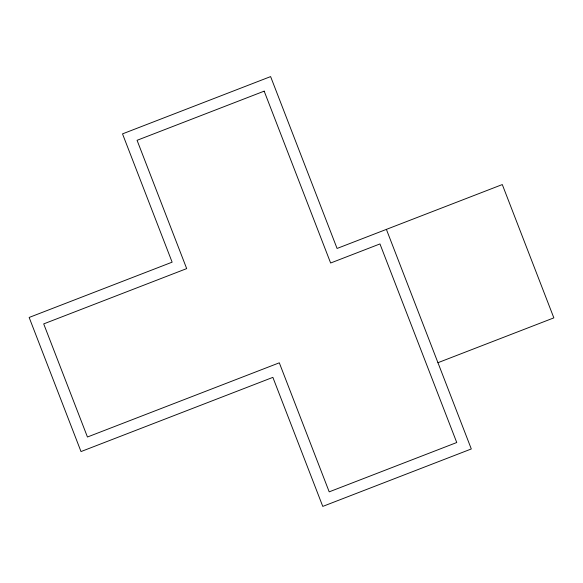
<?xml version="1.0" encoding="UTF-8"?>
<svg xmlns="http://www.w3.org/2000/svg" width="583" height="583" viewBox="0 0 583 583"><rect width="100%" height="100%" fill="white"/><g stroke="black" fill="none" stroke-linecap="round" stroke-linejoin="round"><path stroke-width="0.87" d="M437.95 362.699L553.85 317.873L502.298 184.563L337.076 248.453L270.614 76.599L122.517 133.871L172.131 262.168L29.15 317.458L81.008 451.563L272.873 377.369L322.771 506.401L471.304 448.961L386.391 229.381M264.179 91.152L137.071 140.306L186.684 268.603L43.703 323.893L87.45 437.01L279.308 362.815L329.206 491.848L456.751 442.519L379.956 243.934L330.634 263.013L264.179 91.152"/></g></svg>
